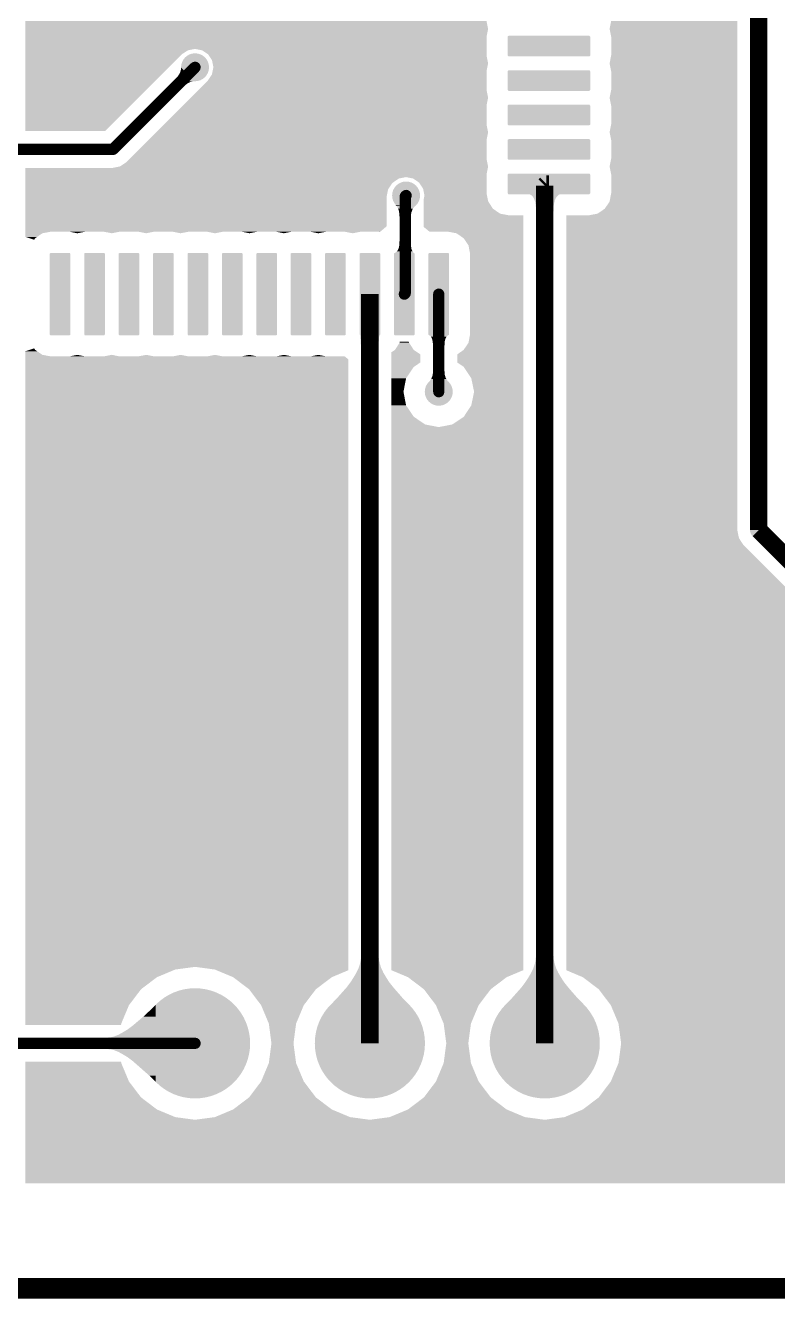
# Model space of a CAD drawing. Header units: millimetres. Extents: x 0 to 139, y 0 to 93.
# Drawn here: x 73.21 to 98.5, y -0.35 to 42.45 of the extents above; entities that cross this region are included whole.
import ezdxf

# ---------------------------------------------------------------- set-up
doc = ezdxf.new("R2010")
doc.units = ezdxf.units.MM
doc.header["$MEASUREMENT"] = 0
doc.layers.get('0').update_dxf_attribs({"linetype": 'CONTINUOUS', "lineweight": 0})
for name, color, linetype, lineweight in [('PCB_KUR_GKO', 130, 'CONTINUOUS', 0), ('PCB_KUR_GTL', 30, 'CONTINUOUS', 0), ('PCB_KUR_GTP', 254, 'CONTINUOUS', 0), ('PCB_KUR_TXT', 254, 'CONTINUOUS', 0)]:
    doc.layers.add(name, color=color, linetype=linetype, lineweight=lineweight)

# ---------------------------------------------------------------- blocks, each defined once
blk = doc.blocks.new('CUSTOM_32')
for points in [[(-0.0059, 0.02305), (-0.00585, 0.02323), (0.0059, 0.02305), (0.00575, 0.02323)], [(-0.0059, 0.02302), (-0.0059, 0.02305), (0.0059, 0.02302), (0.0059, 0.02305)], [(-0.0059, 0.023), (-0.0059, 0.02302), (0.0059, 0.023), (0.0059, 0.02302)], [(-0.0059, -0.023), (-0.0059, 0.023), (0.0059, -0.023), (0.0059, 0.023)], [(-0.00585, 0.02323), (-0.00534, 0.02357), (0.00575, 0.02323), (0.00549, 0.02357)], [(-0.00534, 0.02357), (-0.0053, 0.0236), (0.00549, 0.02357), (0.0053, 0.0236)], [(-0.0059, -0.02302), (-0.0059, -0.023), (0.0059, -0.02302), (0.0059, -0.023)], [(-0.0059, -0.02305), (-0.0059, -0.02302), (0.0059, -0.02305), (0.0059, -0.02302)], [(-0.00575, -0.02323), (-0.0059, -0.02305), (0.00585, -0.02323), (0.0059, -0.02305)], [(-0.00549, -0.02357), (-0.00575, -0.02323), (0.00534, -0.02357), (0.00585, -0.02323)], [(-0.0053, -0.0236), (-0.00549, -0.02357), (0.0053, -0.0236), (0.00534, -0.02357)]]:
    blk.add_solid(points)
blk = doc.blocks.new('CUSTOM_33')
for points in [[(-0.0236, 0.0053), (-0.02357, 0.00549), (0.0236, 0.0053), (0.02348, 0.00549)], [(-0.0236, -0.0053), (-0.0236, 0.0053), (0.0236, -0.0053), (0.0236, 0.0053)], [(-0.02357, 0.00549), (-0.02311, 0.00585), (0.02348, 0.00549), (0.02323, 0.00585)], [(-0.02311, 0.00585), (-0.02305, 0.0059), (0.02323, 0.00585), (0.02305, 0.0059)], [(-0.02348, -0.00549), (-0.0236, -0.0053), (0.02357, -0.00549), (0.0236, -0.0053)], [(-0.02323, -0.00585), (-0.02348, -0.00549), (0.02311, -0.00585), (0.02357, -0.00549)], [(-0.02305, -0.0059), (-0.02323, -0.00585), (0.02305, -0.0059), (0.02311, -0.00585)]]:
    blk.add_solid(points)
blk = doc.blocks.new('ROUND_11')
h = blk.add_hatch(color=256)
edge = h.paths.add_edge_path(flags=0)
edge.add_arc((0, 0), 0.0315, 0, 360)
blk = doc.blocks.new('ROUND_16')
h = blk.add_hatch(color=256)
edge = h.paths.add_edge_path(flags=0)
edge.add_arc((0, 0), 0.008, 0, 360)
blk = doc.blocks.new('ROUND_7')
h = blk.add_hatch(color=256)
edge = h.paths.add_edge_path(flags=0)
edge.add_arc((0, 0), 0.00325, 0, 360)
blk = doc.blocks.new('ROUND_8')
h = blk.add_hatch(color=256)
edge = h.paths.add_edge_path(flags=0)
edge.add_arc((0, 0), 0.005, 0, 360)
blk = doc.blocks.new('ROUND_14')
h = blk.add_hatch(color=256)
edge = h.paths.add_edge_path(flags=0)
edge.add_arc((0, 0), 0.0197, 0, 360)

msp = doc.modelspace()

# ---------------------------------------------------------------- linework, layer by layer
at = {"layer": 'PCB_KUR_GKO', "lineweight": 211, "const_width": 0.694}
msp.add_lwpolyline([(0, 0), (138.898, 0)], dxfattribs=at)
at = {"layer": 'PCB_KUR_GTL', "lineweight": 211}
for points, const_width in [([(97.867, 25.49), (97.867, 58.365)], 0.588), ([(76.146, 38.279), (78.91, 41.042)], 0.382), ([(70.672, 38.279), (76.146, 38.279)], 0.382), ([(90.67, 37.068), (90.723, 37.121)], 0.588), ([(90.67, 8.232), (90.67, 37.068)], 0.588), ([(90.723, 37.121), (90.811, 37.121)], 0.588), ([(85.978, 36.703), (86.007, 36.732)], 0.382), ([(85.978, 33.445), (85.978, 36.703)], 0.382), ([(84.79, 8.232), (84.79, 33.416)], 0.588), ([(85.948, 33.416), (85.978, 33.445)], 0.382), ([(87.106, 30.135), (87.106, 33.416)], 0.382), ([(97.867, 25.49), (101.865, 21.497)], 0.588), ([(69.678, 8.232), (78.91, 8.232)], 0.382)]:
    msp.add_lwpolyline(points, dxfattribs=dict(at, const_width=const_width))
at = {"layer": 'PCB_KUR_GTL'}
for points in [[(73.206, 42.33), (73.206, 42.595), (88.765, 42.33), (88.712, 42.595)], [(92.851, 42.33), (92.904, 42.595), (97.144, 42.33), (97.144, 42.595)], [(73.206, 42.066), (73.206, 42.33), (88.712, 42.066), (88.765, 42.33)], [(73.206, 41.66), (73.206, 42.066), (88.712, 41.66), (88.712, 42.066)], [(92.904, 42.066), (92.851, 42.33), (97.144, 42.066), (97.144, 42.33)], [(92.904, 41.442), (92.904, 42.066), (97.144, 41.442), (97.144, 42.066)], [(73.206, 41.613), (73.206, 41.66), (78.674, 41.613), (78.91, 41.66)], [(73.206, 41.483), (73.206, 41.613), (78.469, 41.483), (78.674, 41.613)], [(79.145, 41.613), (78.91, 41.66), (88.712, 41.613), (88.712, 41.66)], [(79.345, 41.483), (79.145, 41.613), (88.712, 41.483), (88.712, 41.613)], [(73.206, 38.902), (73.206, 41.483), (75.893, 38.902), (78.469, 41.483)], [(79.372, 41.442), (79.345, 41.483), (88.712, 41.442), (88.712, 41.483)], [(79.48, 41.278), (79.372, 41.442), (88.744, 41.278), (88.712, 41.442)], [(79.501, 41.172), (79.48, 41.278), (88.765, 41.172), (88.744, 41.278)], [(79.527, 41.042), (79.501, 41.172), (88.739, 41.042), (88.765, 41.172)], [(92.851, 41.172), (92.904, 41.442), (97.144, 41.172), (97.144, 41.442)], [(92.904, 40.907), (92.851, 41.172), (97.144, 40.907), (97.144, 41.172)], [(78.269, 40.672), (78.304, 40.707), (78.804, 40.672), (78.769, 40.707)], [(78.369, 40.572), (78.269, 40.672), (78.904, 40.572), (78.804, 40.672)], [(78.304, 40.707), (78.333, 40.743), (78.769, 40.707), (78.733, 40.743)], [(78.333, 40.743), (78.357, 40.778), (78.733, 40.743), (78.698, 40.778)], [(78.357, 40.778), (78.381, 40.813), (78.698, 40.778), (78.663, 40.813)], [(78.381, 40.813), (78.398, 40.848), (78.663, 40.813), (78.627, 40.848)], [(78.398, 40.848), (78.416, 40.89), (78.627, 40.848), (78.586, 40.89)], [(78.416, 40.89), (78.428, 40.925), (78.586, 40.89), (78.551, 40.925)], [(78.428, 40.925), (78.433, 40.96), (78.551, 40.925), (78.516, 40.96)], [(78.433, 40.96), (78.439, 41.001), (78.516, 40.96), (78.475, 41.001)], [(78.439, 41.001), (78.439, 41.037), (78.475, 41.001), (78.439, 41.037)], [(79.345, 40.601), (79.48, 40.807), (88.712, 40.601), (88.712, 40.807)], [(79.48, 40.807), (79.5, 40.907), (88.712, 40.807), (88.712, 40.907)], [(79.5, 40.907), (79.527, 41.042), (88.712, 40.907), (88.739, 41.042)], [(92.904, 40.284), (92.904, 40.907), (97.144, 40.284), (97.144, 40.907)], [(78.375, 40.566), (78.369, 40.572), (78.827, 40.566), (78.869, 40.572)], [(78.369, 40.572), (78.369, 40.572), (78.869, 40.572), (78.904, 40.572)], [(78.381, 40.56), (78.375, 40.566), (78.792, 40.56), (78.827, 40.566)], [(78.392, 40.549), (78.381, 40.56), (78.751, 40.549), (78.792, 40.56)], [(78.41, 40.531), (78.392, 40.549), (78.716, 40.531), (78.751, 40.549)], [(78.428, 40.513), (78.41, 40.531), (78.68, 40.513), (78.716, 40.531)], [(78.451, 40.49), (78.428, 40.513), (78.645, 40.49), (78.68, 40.513)], [(78.475, 40.466), (78.451, 40.49), (78.61, 40.466), (78.645, 40.49)], [(78.504, 40.437), (78.475, 40.466), (78.575, 40.437), (78.61, 40.466)], [(78.539, 40.402), (78.504, 40.437), (78.539, 40.402), (78.575, 40.437)], [(78.763, 40.019), (79.027, 40.284), (88.765, 40.019), (88.712, 40.284)], [(79.027, 40.284), (79.345, 40.601), (88.712, 40.284), (88.712, 40.601)], [(92.851, 40.019), (92.904, 40.284), (97.144, 40.019), (97.144, 40.284)], [(78.492, 39.749), (78.763, 40.019), (88.712, 39.749), (88.765, 40.019)], [(92.904, 39.749), (92.851, 40.019), (97.144, 39.749), (97.144, 40.019)], [(77.869, 39.126), (78.492, 39.749), (88.712, 39.126), (88.712, 39.749)], [(92.904, 39.126), (92.904, 39.749), (97.144, 39.126), (97.144, 39.749)], [(77.604, 38.861), (77.869, 39.126), (88.765, 38.861), (88.712, 39.126)], [(92.851, 38.861), (92.904, 39.126), (97.144, 38.861), (97.144, 39.126)], [(76.711, 37.967), (77.334, 38.59), (88.712, 37.967), (88.712, 38.59)], [(77.334, 38.59), (77.604, 38.861), (88.712, 38.59), (88.765, 38.861)], [(92.904, 38.591), (92.851, 38.861), (97.144, 38.591), (97.144, 38.861)], [(92.904, 37.967), (92.904, 38.591), (97.144, 37.967), (97.144, 38.591)], [(73.206, 37.438), (73.206, 37.661), (88.712, 37.438), (88.756, 37.661)], [(76.146, 37.661), (76.357, 37.703), (88.756, 37.661), (88.765, 37.703)], [(76.357, 37.703), (76.387, 37.708), (88.765, 37.703), (88.763, 37.708)], [(76.387, 37.708), (76.587, 37.844), (88.763, 37.708), (88.736, 37.844)], [(76.587, 37.844), (76.711, 37.967), (88.736, 37.844), (88.712, 37.967)], [(92.851, 37.703), (92.904, 37.967), (97.144, 37.703), (97.144, 37.967)], [(92.904, 37.438), (92.851, 37.703), (97.144, 37.438), (97.144, 37.703)], [(73.206, 37.35), (73.206, 37.438), (88.712, 37.35), (88.712, 37.438)], [(73.206, 37.303), (73.206, 37.35), (85.766, 37.303), (86.007, 37.35)], [(73.206, 37.168), (73.206, 37.303), (85.566, 37.168), (85.766, 37.303)], [(86.242, 37.303), (86.007, 37.35), (88.712, 37.303), (88.712, 37.35)], [(86.442, 37.168), (86.242, 37.303), (88.712, 37.168), (88.712, 37.303)], [(92.904, 36.809), (92.904, 37.438), (97.144, 36.809), (97.144, 37.438)], [(73.206, 37.138), (73.206, 37.168), (85.536, 37.138), (85.566, 37.168)], [(73.206, 36.938), (73.206, 37.138), (85.401, 36.938), (85.536, 37.138)], [(73.206, 36.703), (73.206, 36.938), (85.354, 36.703), (85.401, 36.938)], [(86.577, 36.968), (86.442, 37.168), (88.712, 36.968), (88.712, 37.168)], [(86.609, 36.809), (86.577, 36.968), (88.712, 36.809), (88.712, 36.968)], [(86.624, 36.732), (86.609, 36.809), (88.728, 36.732), (88.712, 36.809)], [(92.851, 36.527), (92.904, 36.809), (97.144, 36.527), (97.144, 36.809)], [(73.206, 35.698), (73.206, 36.703), (85.354, 35.698), (85.354, 36.703)], [(85.683, 36.386), (85.654, 36.415), (86.123, 36.386), (85.654, 36.415)], [(85.691, 36.374), (85.683, 36.386), (86.313, 36.374), (86.123, 36.386)], [(86.595, 36.585), (86.624, 36.732), (88.758, 36.585), (88.728, 36.732)], [(86.595, 36.527), (86.595, 36.585), (88.771, 36.527), (88.758, 36.585)], [(86.595, 36.286), (86.595, 36.527), (88.929, 36.286), (88.771, 36.527)], [(90.141, 36.779), (90.085, 36.785), (91.205, 36.779), (91.255, 36.785)], [(90.188, 36.762), (90.141, 36.779), (91.152, 36.762), (91.205, 36.779)], [(90.235, 36.732), (90.188, 36.762), (91.111, 36.732), (91.152, 36.762)], [(90.27, 36.691), (90.235, 36.732), (91.07, 36.691), (91.111, 36.732)], [(90.305, 36.638), (90.27, 36.691), (91.04, 36.638), (91.07, 36.691)], [(90.329, 36.574), (90.305, 36.638), (91.011, 36.574), (91.04, 36.638)], [(90.352, 36.497), (90.329, 36.574), (90.993, 36.497), (91.011, 36.574)], [(90.364, 36.409), (90.352, 36.497), (90.976, 36.409), (90.993, 36.497)], [(90.376, 36.303), (90.364, 36.409), (90.97, 36.303), (90.976, 36.409)], [(92.687, 36.286), (92.851, 36.527), (97.144, 36.286), (97.144, 36.527)], [(85.701, 36.356), (85.691, 36.374), (86.291, 36.356), (86.313, 36.374)], [(85.705, 36.35), (85.701, 36.356), (86.283, 36.35), (86.291, 36.356)], [(85.725, 36.321), (85.705, 36.35), (86.26, 36.321), (86.283, 36.35)], [(85.734, 36.291), (85.725, 36.321), (86.236, 36.291), (86.26, 36.321)], [(85.736, 36.286), (85.734, 36.291), (86.233, 36.286), (86.236, 36.291)], [(85.751, 36.256), (85.736, 36.286), (86.219, 36.256), (86.233, 36.286)], [(85.754, 36.25), (85.751, 36.256), (86.217, 36.25), (86.219, 36.256)], [(85.762, 36.221), (85.754, 36.25), (86.207, 36.221), (86.217, 36.25)], [(85.766, 36.209), (85.762, 36.221), (86.202, 36.209), (86.207, 36.221)], [(85.77, 36.18), (85.766, 36.209), (86.189, 36.18), (86.202, 36.209)], [(85.772, 36.168), (85.77, 36.18), (86.187, 36.168), (86.189, 36.18)], [(85.775, 36.144), (85.772, 36.168), (86.183, 36.144), (86.187, 36.168)], [(85.778, 36.127), (85.775, 36.144), (86.179, 36.127), (86.183, 36.144)], [(85.781, 36.097), (85.778, 36.127), (86.172, 36.097), (86.179, 36.127)], [(85.783, 36.08), (85.781, 36.097), (86.172, 36.08), (86.172, 36.097)], [(85.783, 36.056), (85.783, 36.08), (86.172, 36.056), (86.172, 36.08)], [(85.783, 36.033), (85.783, 36.056), (86.169, 36.033), (86.172, 36.056)], [(86.166, 36.009), (85.783, 36.033), (86.166, 36.009), (86.169, 36.033)], [(86.595, 36.121), (86.595, 36.286), (89.17, 36.121), (88.929, 36.286)], [(86.595, 36.068), (86.595, 36.121), (89.453, 36.068), (89.17, 36.121)], [(86.595, 35.68), (86.595, 36.068), (89.947, 35.68), (89.947, 36.068)], [(86.595, 36.068), (86.595, 36.068), (89.947, 36.068), (89.946, 36.068)], [(86.595, 36.068), (86.595, 36.068), (89.946, 36.068), (89.453, 36.068)], [(90.376, 36.191), (90.376, 36.303), (90.964, 36.191), (90.97, 36.303)], [(91.393, 25.49), (91.393, 36.068), (97.144, 25.49), (97.144, 36.068)], [(92.163, 36.068), (92.445, 36.121), (97.144, 36.068), (97.144, 36.121)], [(92.445, 36.121), (92.687, 36.286), (97.144, 36.121), (97.144, 36.286)], [(73.206, 35.515), (73.206, 35.698), (85.138, 35.515), (85.354, 35.698)], [(86.795, 35.515), (86.595, 35.68), (89.947, 35.515), (89.947, 35.68)], [(73.206, 35.462), (73.206, 35.515), (73.776, 35.462), (74.059, 35.515)], [(73.206, 35.339), (73.206, 35.462), (73.596, 35.339), (73.776, 35.462)], [(73.335, 35.298), (73.206, 35.339), (73.535, 35.298), (73.596, 35.339)], [(73.5, 35.245), (73.335, 35.298), (73.5, 35.245), (73.535, 35.298)], [(74.952, 35.462), (74.688, 35.515), (74.952, 35.462), (75.217, 35.515)], [(76.111, 35.462), (75.84, 35.515), (76.111, 35.462), (76.375, 35.515)], [(77.269, 35.462), (76.999, 35.515), (77.269, 35.462), (77.534, 35.515)], [(78.422, 35.462), (78.157, 35.515), (78.422, 35.462), (78.692, 35.515)], [(79.58, 35.462), (79.315, 35.515), (79.58, 35.462), (79.851, 35.515)], [(80.738, 35.462), (80.474, 35.515), (80.738, 35.462), (81.003, 35.515)], [(81.897, 35.462), (81.632, 35.515), (81.897, 35.462), (82.161, 35.515)], [(83.055, 35.462), (82.791, 35.515), (83.055, 35.462), (83.32, 35.515)], [(84.214, 35.462), (83.943, 35.515), (84.214, 35.462), (84.478, 35.515)], [(85.131, 35.509), (85.101, 35.515), (85.131, 35.509), (85.138, 35.515)], [(85.778, 35.068), (85.783, 35.121), (86.174, 35.068), (86.172, 35.121)], [(85.783, 35.121), (85.783, 35.186), (86.172, 35.121), (86.166, 35.186)], [(87.7, 35.462), (87.418, 35.515), (89.947, 35.462), (89.947, 35.515)], [(87.941, 35.298), (87.7, 35.462), (89.947, 35.298), (89.947, 35.462)], [(88.106, 35.057), (87.941, 35.298), (89.947, 35.057), (89.947, 35.298)], [(85.613, 34.792), (85.636, 34.804), (86.283, 34.792), (86.26, 34.804)], [(85.636, 34.804), (85.648, 34.81), (86.26, 34.804), (86.255, 34.81)], [(85.648, 34.81), (85.67, 34.827), (86.255, 34.81), (86.242, 34.827)], [(85.67, 34.827), (85.678, 34.833), (86.242, 34.827), (86.238, 34.833)], [(85.678, 34.833), (85.695, 34.851), (86.238, 34.833), (86.224, 34.851)], [(85.695, 34.851), (85.701, 34.857), (86.224, 34.851), (86.221, 34.857)], [(85.701, 34.857), (85.717, 34.88), (86.221, 34.857), (86.207, 34.88)], [(85.717, 34.88), (85.725, 34.892), (86.207, 34.88), (86.203, 34.892)], [(85.725, 34.892), (85.736, 34.915), (86.203, 34.892), (86.195, 34.915)], [(85.736, 34.915), (85.742, 34.927), (86.195, 34.915), (86.192, 34.927)], [(85.742, 34.927), (85.755, 34.957), (86.192, 34.927), (86.183, 34.957)], [(85.755, 34.957), (85.76, 34.968), (86.183, 34.957), (86.182, 34.968)], [(85.76, 34.968), (85.769, 35.004), (86.182, 34.968), (86.177, 35.004)], [(85.769, 35.004), (85.772, 35.015), (86.177, 35.004), (86.177, 35.015)], [(85.772, 35.015), (85.778, 35.068), (86.177, 35.015), (86.174, 35.068)], [(88.159, 34.774), (88.106, 35.057), (89.947, 34.774), (89.947, 35.057)], [(88.159, 32.064), (88.159, 34.774), (89.947, 32.064), (89.947, 34.774)], [(84.466, 32.034), (84.455, 32.046), (85.119, 32.034), (85.125, 32.046)], [(84.455, 32.046), (84.455, 32.046), (85.125, 32.046), (84.455, 32.046)], [(84.467, 32.017), (84.466, 32.034), (85.107, 32.017), (85.119, 32.034)], [(84.47, 31.981), (84.467, 32.017), (85.101, 31.981), (85.107, 32.017)], [(84.472, 31.94), (84.47, 31.981), (85.101, 31.94), (85.101, 31.981)], [(84.479, 31.823), (84.472, 31.94), (85.09, 31.823), (85.101, 31.94)], [(84.496, 31.558), (84.479, 31.823), (85.085, 31.558), (85.09, 31.823)], [(85.631, 31.54), (85.789, 31.781), (86.266, 31.54), (86.107, 31.781)], [(85.789, 31.781), (85.795, 31.823), (86.107, 31.781), (86.095, 31.823)], [(86.801, 32.028), (86.771, 32.046), (87.412, 32.028), (87.442, 32.046)], [(86.771, 32.046), (86.771, 32.046), (87.442, 32.046), (86.771, 32.046)], [(86.824, 32.011), (86.801, 32.028), (87.389, 32.011), (87.412, 32.028)], [(86.842, 31.981), (86.824, 32.011), (87.365, 31.981), (87.389, 32.011)], [(86.865, 31.952), (86.842, 31.981), (87.348, 31.952), (87.365, 31.981)], [(86.877, 31.917), (86.865, 31.952), (87.33, 31.917), (87.348, 31.952)], [(86.889, 31.876), (86.877, 31.917), (87.318, 31.876), (87.33, 31.917)], [(86.901, 31.829), (86.889, 31.876), (87.306, 31.829), (87.318, 31.876)], [(86.901, 31.828), (86.901, 31.829), (87.306, 31.828), (87.306, 31.829)], [(86.906, 31.776), (86.901, 31.828), (87.301, 31.776), (87.306, 31.828)], [(86.912, 31.717), (86.906, 31.776), (87.301, 31.717), (87.301, 31.776)], [(86.912, 31.652), (86.912, 31.717), (87.295, 31.652), (87.301, 31.717)], [(87.941, 31.54), (88.106, 31.781), (89.947, 31.54), (89.947, 31.781)], [(88.106, 31.781), (88.159, 32.064), (89.947, 31.781), (89.947, 32.064)], [(73.206, 31.499), (73.335, 31.54), (73.596, 31.499), (73.535, 31.54)], [(73.206, 31.376), (73.206, 31.499), (73.777, 31.376), (73.596, 31.499)], [(73.206, 31.323), (73.206, 31.376), (74.059, 31.323), (73.777, 31.376)], [(73.206, 31.223), (73.206, 31.323), (84.067, 31.223), (83.943, 31.323)], [(73.206, 31.323), (73.206, 31.323), (83.943, 31.323), (83.32, 31.323)], [(73.335, 31.54), (73.5, 31.593), (73.535, 31.54), (73.5, 31.593)], [(74.688, 31.323), (74.953, 31.376), (75.217, 31.323), (74.953, 31.376)], [(75.84, 31.323), (76.111, 31.376), (76.375, 31.323), (76.111, 31.376)], [(76.999, 31.323), (77.269, 31.376), (77.534, 31.323), (77.269, 31.376)], [(78.157, 31.323), (78.422, 31.376), (78.692, 31.323), (78.422, 31.376)], [(79.315, 31.323), (79.58, 31.376), (79.851, 31.323), (79.58, 31.376)], [(80.474, 31.323), (80.738, 31.376), (81.003, 31.323), (80.738, 31.376)], [(81.632, 31.323), (81.897, 31.376), (82.161, 31.323), (81.897, 31.376)], [(82.791, 31.323), (83.055, 31.376), (83.32, 31.323), (83.055, 31.376)], [(84.496, 31.446), (84.496, 31.558), (85.084, 31.446), (85.085, 31.558)], [(85.513, 31.464), (85.631, 31.54), (86.379, 31.464), (86.266, 31.54)], [(85.513, 31.393), (85.513, 31.464), (86.483, 31.393), (86.379, 31.464)], [(85.513, 31.117), (85.513, 31.393), (86.483, 31.117), (86.483, 31.393)], [(87.73, 31.393), (87.941, 31.54), (89.947, 31.393), (89.947, 31.54)], [(87.73, 31.117), (87.73, 31.393), (89.947, 31.117), (89.947, 31.393)], [(73.206, 10.802), (73.206, 31.223), (84.067, 10.802), (84.067, 31.223)], [(85.513, 30.97), (85.513, 31.117), (86.266, 30.97), (86.483, 31.117)], [(85.513, 30.588), (85.513, 30.97), (86.007, 30.588), (86.266, 30.97)], [(86.912, 30.799), (86.912, 30.847), (87.301, 30.799), (87.295, 30.847)], [(87.947, 30.97), (87.73, 31.117), (89.947, 30.97), (89.947, 31.117)], [(88.2, 30.588), (87.947, 30.97), (89.947, 30.588), (89.947, 30.97)], [(85.513, 30.135), (85.513, 30.588), (85.919, 30.135), (86.007, 30.588)], [(86.777, 30.47), (86.801, 30.494), (87.436, 30.47), (87.406, 30.494)], [(86.777, 30.47), (86.777, 30.47), (86.777, 30.47), (87.436, 30.47)], [(86.801, 30.494), (86.824, 30.529), (87.406, 30.494), (87.383, 30.529)], [(86.824, 30.529), (86.848, 30.558), (87.383, 30.529), (87.365, 30.558)], [(86.848, 30.558), (86.865, 30.594), (87.365, 30.558), (87.348, 30.594)], [(86.865, 30.594), (86.877, 30.629), (87.348, 30.594), (87.33, 30.629)], [(86.877, 30.629), (86.895, 30.67), (87.33, 30.629), (87.318, 30.67)], [(86.895, 30.67), (86.901, 30.711), (87.318, 30.67), (87.306, 30.711)], [(86.901, 30.711), (86.907, 30.752), (87.306, 30.711), (87.301, 30.752)], [(86.907, 30.752), (86.912, 30.799), (87.301, 30.752), (87.301, 30.799)], [(88.294, 30.135), (88.2, 30.588), (89.947, 30.135), (89.947, 30.588)], [(85.513, 29.676), (85.513, 30.135), (86.007, 29.676), (85.919, 30.135)], [(88.2, 29.676), (88.294, 30.135), (89.947, 29.676), (89.947, 30.135)], [(85.513, 29.294), (85.513, 29.676), (86.266, 29.294), (86.007, 29.676)], [(87.947, 29.294), (88.2, 29.676), (89.947, 29.294), (89.947, 29.676)], [(85.513, 29.035), (85.513, 29.294), (86.648, 29.035), (86.266, 29.294)], [(87.559, 29.035), (87.947, 29.294), (89.947, 29.035), (89.947, 29.294)], [(85.513, 28.947), (85.513, 29.035), (87.106, 28.947), (86.648, 29.035)], [(85.513, 10.69), (85.513, 28.947), (89.947, 10.69), (89.947, 28.947)], [(87.106, 28.947), (87.559, 29.035), (89.947, 28.947), (89.947, 29.035)], [(91.393, 25.213), (91.393, 25.49), (97.202, 25.213), (97.144, 25.49)], [(91.393, 24.978), (91.393, 25.213), (97.355, 24.978), (97.202, 25.213)], [(91.393, 22.456), (91.393, 24.978), (99.878, 22.456), (97.355, 24.978)], [(91.393, 22.068), (91.393, 22.456), (99.719, 22.068), (99.878, 22.456)], [(91.393, 21.497), (91.393, 22.068), (99.649, 21.497), (99.719, 22.068)], [(91.393, 20.921), (91.393, 21.497), (99.719, 20.921), (99.649, 21.497)], [(91.393, 20.386), (91.393, 20.921), (99.943, 20.386), (99.719, 20.921)], [(91.393, 19.927), (91.393, 20.386), (100.295, 19.927), (99.943, 20.386)], [(91.393, 19.575), (91.393, 19.927), (100.754, 19.575), (100.295, 19.927)], [(91.393, 19.351), (91.393, 19.575), (101.289, 19.351), (100.754, 19.575)], [(91.393, 19.275), (91.393, 19.351), (101.865, 19.275), (101.289, 19.351)], [(91.393, 10.69), (91.393, 19.275), (136.769, 10.69), (136.769, 19.275)], [(84.484, 11.043), (84.496, 11.172), (85.096, 11.043), (85.084, 11.172)], [(90.364, 11.043), (90.376, 11.172), (90.976, 11.043), (90.964, 11.172)], [(73.206, 10.713), (73.206, 10.802), (78.245, 10.713), (78.91, 10.802)], [(73.206, 10.455), (73.206, 10.713), (77.628, 10.455), (78.245, 10.713)], [(79.574, 10.713), (78.91, 10.802), (84.067, 10.713), (84.067, 10.802)], [(79.63, 10.69), (79.574, 10.713), (84.067, 10.69), (84.067, 10.713)], [(84.337, 10.608), (84.408, 10.76), (85.243, 10.608), (85.172, 10.76)], [(84.408, 10.76), (84.455, 10.902), (85.172, 10.76), (85.125, 10.902)], [(84.455, 10.902), (84.484, 11.043), (85.125, 10.902), (85.096, 11.043)], [(90.217, 10.608), (90.288, 10.76), (91.123, 10.608), (91.052, 10.76)], [(90.288, 10.76), (90.335, 10.902), (91.052, 10.76), (91.005, 10.902)], [(90.335, 10.902), (90.364, 11.043), (91.005, 10.902), (90.976, 11.043)], [(73.206, 10.049), (73.206, 10.455), (77.093, 10.049), (77.628, 10.455)], [(80.192, 10.455), (79.63, 10.69), (83.508, 10.455), (84.066, 10.69)], [(79.63, 10.69), (79.63, 10.69), (84.066, 10.69), (84.067, 10.69)], [(80.727, 10.049), (80.192, 10.455), (82.973, 10.049), (83.508, 10.455)], [(84.008, 10.114), (84.137, 10.284), (85.578, 10.114), (85.442, 10.284)], [(84.137, 10.284), (84.243, 10.449), (85.442, 10.284), (85.337, 10.449)], [(84.243, 10.449), (84.337, 10.608), (85.337, 10.449), (85.243, 10.608)], [(86.072, 10.455), (85.513, 10.69), (89.388, 10.455), (89.946, 10.69)], [(85.513, 10.69), (85.513, 10.69), (89.946, 10.69), (89.947, 10.69)], [(86.607, 10.049), (86.072, 10.455), (88.853, 10.049), (89.388, 10.455)], [(89.888, 10.114), (90.017, 10.284), (91.458, 10.114), (91.322, 10.284)], [(90.017, 10.284), (90.123, 10.449), (91.322, 10.284), (91.217, 10.449)], [(90.123, 10.449), (90.217, 10.608), (91.217, 10.449), (91.123, 10.608)], [(91.952, 10.455), (91.393, 10.69), (136.769, 10.455), (136.769, 10.69)], [(92.487, 10.049), (91.952, 10.455), (136.769, 10.049), (136.769, 10.455)], [(73.206, 9.514), (73.206, 10.049), (76.687, 9.514), (77.093, 10.049)], [(81.132, 9.514), (80.727, 10.049), (82.567, 9.514), (82.973, 10.049)], [(83.684, 9.749), (84.008, 10.114), (85.895, 9.749), (85.578, 10.114)], [(87.012, 9.514), (86.607, 10.049), (88.447, 9.514), (88.853, 10.049)], [(89.564, 9.749), (89.888, 10.114), (91.775, 9.749), (91.458, 10.114)], [(92.545, 9.972), (92.487, 10.049), (136.769, 9.972), (136.769, 10.049)], [(92.603, 9.896), (92.545, 9.972), (132.294, 9.896), (133.112, 9.972)], [(92.785, 9.655), (92.603, 9.896), (131.506, 9.655), (132.294, 9.896)], [(73.206, 8.896), (73.206, 9.514), (76.428, 8.896), (76.687, 9.514)], [(77.375, 9.32), (77.587, 9.526), (77.587, 9.32), (77.587, 9.526)], [(81.391, 8.896), (81.132, 9.514), (82.308, 8.896), (82.567, 9.514)], [(83.496, 9.555), (83.684, 9.749), (86.089, 9.555), (85.895, 9.749)], [(87.271, 8.896), (87.012, 9.514), (88.188, 8.896), (88.447, 9.514)], [(89.376, 9.555), (89.564, 9.749), (91.969, 9.555), (91.775, 9.749)], [(92.892, 9.514), (92.785, 9.655), (131.243, 9.514), (131.506, 9.655)], [(92.996, 9.267), (92.892, 9.514), (130.783, 9.267), (131.243, 9.514)], [(76.805, 8.82), (77.175, 9.132), (77.587, 8.82), (77.587, 9.132)], [(77.175, 9.132), (77.375, 9.32), (77.587, 9.132), (77.587, 9.32)], [(93.151, 8.896), (92.996, 9.267), (130.329, 8.896), (130.783, 9.267)], [(73.206, 8.849), (73.206, 8.896), (76.422, 8.849), (76.428, 8.896)], [(76.334, 8.52), (76.481, 8.602), (77.587, 8.52), (77.587, 8.602)], [(76.481, 8.602), (76.64, 8.697), (77.587, 8.602), (77.587, 8.697)], [(76.64, 8.697), (76.805, 8.82), (77.587, 8.697), (77.587, 8.82)], [(81.479, 8.232), (81.391, 8.896), (82.22, 8.232), (82.308, 8.896)], [(87.359, 8.232), (87.271, 8.896), (88.1, 8.232), (88.188, 8.896)], [(93.171, 8.749), (93.151, 8.896), (130.148, 8.749), (130.329, 8.896)], [(93.239, 8.232), (93.171, 8.749), (129.727, 8.232), (130.148, 8.749)], [(75.958, 8.426), (76.07, 8.432), (77.587, 8.426), (77.587, 8.432)], [(75.958, 8.038), (75.958, 8.426), (77.587, 8.038), (77.587, 8.426)], [(76.07, 8.432), (76.199, 8.467), (77.587, 8.432), (77.587, 8.467)], [(76.199, 8.467), (76.334, 8.52), (77.587, 8.467), (77.587, 8.52)], [(81.391, 7.568), (81.479, 8.232), (82.308, 7.568), (82.22, 8.232)], [(87.271, 7.568), (87.359, 8.232), (88.188, 7.568), (88.1, 8.232)], [(93.224, 8.114), (93.239, 8.232), (129.631, 8.114), (129.727, 8.232)], [(76.07, 8.032), (75.958, 8.038), (77.587, 8.032), (77.587, 8.038)], [(76.199, 7.997), (76.07, 8.032), (77.587, 7.997), (77.587, 8.032)], [(76.334, 7.944), (76.199, 7.997), (77.587, 7.944), (77.587, 7.997)], [(76.481, 7.862), (76.334, 7.944), (77.587, 7.862), (77.587, 7.944)], [(76.64, 7.767), (76.481, 7.862), (77.587, 7.767), (77.587, 7.862)], [(76.805, 7.644), (76.64, 7.767), (77.587, 7.644), (77.587, 7.767)], [(93.151, 7.568), (93.224, 8.114), (129.337, 7.568), (129.631, 8.114)], [(73.206, 7.568), (73.206, 7.615), (76.428, 7.568), (76.422, 7.615)], [(73.206, 6.95), (73.206, 7.568), (76.687, 6.95), (76.428, 7.568)], [(77.375, 7.144), (76.805, 7.644), (77.587, 7.144), (77.587, 7.644)], [(81.132, 6.95), (81.391, 7.568), (82.567, 6.95), (82.308, 7.568)], [(87.012, 6.95), (87.271, 7.568), (88.447, 6.95), (88.188, 7.568)], [(92.892, 6.95), (93.077, 7.391), (129.108, 6.95), (129.243, 7.391)], [(93.077, 7.391), (93.151, 7.568), (129.243, 7.391), (129.337, 7.568)], [(73.206, 6.415), (73.206, 6.95), (77.093, 6.415), (76.687, 6.95)], [(77.587, 6.938), (77.375, 7.144), (77.587, 6.938), (77.587, 7.144)], [(80.727, 6.415), (81.132, 6.95), (82.973, 6.415), (82.567, 6.95)], [(86.607, 6.415), (87.012, 6.95), (88.853, 6.415), (88.447, 6.95)], [(92.629, 6.603), (92.892, 6.95), (129.002, 6.603), (129.108, 6.95)], [(92.487, 6.415), (92.629, 6.603), (128.984, 6.415), (129.002, 6.603)], [(73.206, 6.009), (73.206, 6.415), (77.628, 6.009), (77.093, 6.415)], [(73.206, 5.751), (73.206, 6.009), (78.245, 5.751), (77.628, 6.009)], [(79.574, 5.751), (80.192, 6.009), (84.125, 5.751), (83.508, 6.009)], [(80.192, 6.009), (80.727, 6.415), (83.508, 6.009), (82.973, 6.415)], [(85.454, 5.751), (86.072, 6.009), (90.005, 5.751), (89.388, 6.009)], [(86.072, 6.009), (86.607, 6.415), (89.388, 6.009), (88.853, 6.415)], [(91.418, 5.786), (91.952, 6.009), (128.925, 5.786), (128.946, 6.009)], [(91.952, 6.009), (92.487, 6.415), (128.946, 6.009), (128.984, 6.415)], [(73.206, 5.662), (73.206, 5.751), (78.91, 5.662), (78.245, 5.751)], [(73.206, 4.969), (73.206, 5.662), (129.002, 4.969), (128.937, 5.662)], [(78.91, 5.662), (79.574, 5.751), (84.79, 5.662), (84.125, 5.751)], [(84.79, 5.662), (85.454, 5.751), (90.67, 5.662), (90.005, 5.751)], [(90.67, 5.662), (91.334, 5.751), (128.937, 5.662), (128.928, 5.751)], [(91.334, 5.751), (91.418, 5.786), (128.928, 5.751), (128.925, 5.786)], [(73.206, 4.187), (73.206, 4.969), (129.243, 4.187), (129.002, 4.969)], [(73.206, 3.781), (73.206, 4.187), (129.46, 3.781), (129.243, 4.187)], [(73.206, 3.528), (73.206, 3.781), (129.307, 3.528), (129.46, 3.781)]]:
    msp.add_solid(points, dxfattribs=at)

# ---------------------------------------------------------------- block references
at = {"layer": 'PCB_KUR_GTL', "xscale": 58.8001016, "yscale": 58.8001016, "zscale": 58.8001016}
for name, p in [('CUSTOM_33', (90.811, 41.754)), ('ROUND_16', (78.91, 41.042)), ('ROUND_7', (78.91, 41.042)), ('CUSTOM_33', (90.811, 40.596)), ('CUSTOM_33', (90.811, 39.437)), ('CUSTOM_33', (90.811, 38.279)), ('ROUND_7', (76.146, 38.279)), ('ROUND_7', (76.146, 38.279)), ('CUSTOM_33', (90.811, 37.121)), ('ROUND_8', (90.67, 37.068)), ('ROUND_8', (90.67, 37.068)), ('ROUND_8', (90.723, 37.121)), ('ROUND_8', (90.723, 37.121)), ('ROUND_8', (90.811, 37.121)), ('ROUND_16', (86.007, 36.732)), ('ROUND_7', (85.978, 36.703)), ('ROUND_7', (85.978, 36.703)), ('ROUND_7', (86.007, 36.732)), ('CUSTOM_32', (74.37, 33.416)), ('CUSTOM_32', (75.529, 33.416)), ('CUSTOM_32', (76.687, 33.416)), ('CUSTOM_32', (77.845, 33.416)), ('CUSTOM_32', (79.004, 33.416)), ('CUSTOM_32', (80.162, 33.416)), ('CUSTOM_32', (81.321, 33.416)), ('CUSTOM_32', (82.473, 33.416)), ('CUSTOM_32', (83.631, 33.416)), ('CUSTOM_32', (84.79, 33.416)), ('CUSTOM_32', (85.948, 33.416)), ('CUSTOM_32', (87.106, 33.416)), ('ROUND_8', (84.79, 33.416)), ('ROUND_7', (85.948, 33.416)), ('ROUND_7', (85.978, 33.445)), ('ROUND_7', (85.978, 33.445)), ('ROUND_7', (87.106, 33.416)), ('ROUND_16', (87.106, 30.135)), ('ROUND_7', (87.106, 30.135)), ('ROUND_8', (97.867, 25.49)), ('ROUND_8', (97.867, 25.49)), ('ROUND_11', (78.91, 8.232)), ('ROUND_11', (84.79, 8.232)), ('ROUND_11', (90.67, 8.232)), ('ROUND_11', (96.55, 8.232)), ('ROUND_7', (78.91, 8.232)), ('ROUND_8', (84.79, 8.232)), ('ROUND_8', (90.67, 8.232))]:
    msp.add_blockref(name, p, dxfattribs=at)
at = {"layer": 'PCB_KUR_GTP', "xscale": 58.8001016, "yscale": 58.8001016, "zscale": 58.8001016}
for name, p in [('CUSTOM_33', (90.811, 41.754)), ('CUSTOM_33', (90.811, 40.596)), ('CUSTOM_33', (90.811, 39.437)), ('CUSTOM_33', (90.811, 38.279)), ('CUSTOM_33', (90.811, 37.121)), ('CUSTOM_32', (74.37, 33.416)), ('CUSTOM_32', (75.529, 33.416)), ('CUSTOM_32', (76.687, 33.416)), ('CUSTOM_32', (77.845, 33.416)), ('CUSTOM_32', (79.004, 33.416)), ('CUSTOM_32', (80.162, 33.416)), ('CUSTOM_32', (81.321, 33.416)), ('CUSTOM_32', (82.473, 33.416)), ('CUSTOM_32', (83.631, 33.416)), ('CUSTOM_32', (84.79, 33.416)), ('CUSTOM_32', (85.948, 33.416)), ('CUSTOM_32', (87.106, 33.416))]:
    msp.add_blockref(name, p, dxfattribs=at)
at = {"layer": 'PCB_KUR_TXT', "xscale": 58.8001016, "yscale": 58.8001016, "zscale": 58.8001016}
for name, p in [('ROUND_8', (78.91, 41.042)), ('ROUND_8', (86.007, 36.732)), ('ROUND_8', (87.106, 30.135)), ('ROUND_14', (78.91, 8.232)), ('ROUND_14', (84.79, 8.232)), ('ROUND_14', (90.67, 8.232)), ('ROUND_14', (96.55, 8.232))]:
    msp.add_blockref(name, p, dxfattribs=at)

doc.saveas('drawing.dxf')
